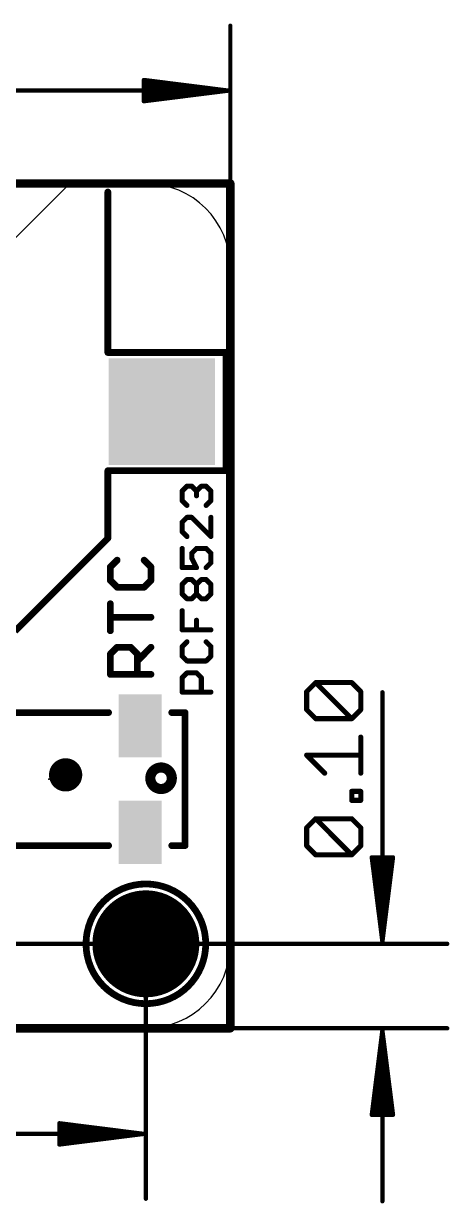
# Model space of a CAD drawing. Extents: x -10 to 28.2, y -5.3 to 30.5.
# Drawn here: x 15.37 to 28.18, y -5.27 to 30.21 of the extents above; entities that cross this region are included whole.
import ezdxf

# ---------------------------------------------------------------- set-up
doc = ezdxf.new("R2010")
doc.units = 0
for name, color, linetype in [('1', 12, 'CONTINUOUS'), ('17', 110, 'CONTINUOUS'), ('20', 53, 'CONTINUOUS'), ('21', 40, 'CONTINUOUS'), ('23', 53, 'CONTINUOUS'), ('47', 253, 'CONTINUOUS')]:
    doc.layers.add(name, color=color, linetype=linetype)

# ---------------------------------------------------------------- blocks, each defined once
blk = doc.blocks.new('RECT')
blk.add_solid([(-0.5, -0.5), (0.5, -0.5), (-0.5, 0.5), (0.5, 0.5)])
blk = doc.blocks.new('PIE')
at = {"const_width": 0.5}
blk.add_lwpolyline([(0, -0.25, 1), (0, 0.25, 1), (0, -0.25)], format="xyb", dxfattribs=at)
blk = doc.blocks.new('ROUNDP')
at = {"const_width": 0.5}
blk.add_lwpolyline([(0, -0.25, 1), (0, 0.25, 1), (0, -0.25)], format="xyb", dxfattribs=at)

msp = doc.modelspace()

# ---------------------------------------------------------------- linework, layer by layer
at = {"layer": '1', "const_width": 0.254}
for points in [[(21.59, 25.4), (0, 25.4)], [(21.59, 0), (21.59, 25.4)], [(0, 0), (21.59, 0)]]:
    msp.add_lwpolyline(points, dxfattribs=at)
at = {"layer": '1', "const_width": 0.127}
for points in [[(21.6535, 25.4, 1), (21.5265, 25.4)], [(21.59, 25.3365, 1), (21.59, 25.4635)], [(21.5265, 0, 1), (21.6535, 0)], [(21.59, -0.0635, 1), (21.59, 0.0635)]]:
    msp.add_lwpolyline(points, format="xyb", dxfattribs=at)
at = {"layer": '20'}
for p, q in [((15.095, 23.7309), (16.764, 25.4)), ((16.764, 25.4), (19.05, 25.4)), ((21.59, 22.86), (21.59, 2.54)), ((19.05, 0), (2.54, 0))]:
    msp.add_line(p, q, dxfattribs=at)
for centre, start, end in [((19.05, 22.86), 0, 90), ((19.05, 2.54), 270, 0)]:
    msp.add_arc(centre, 2.54, start, end, dxfattribs=at)
at = {"layer": '21'}
for points, const_width in [([(17.907, 20.32), (17.907, 25.146)], 0.2032), ([(21.463, 20.32), (17.907, 20.32)], 0.2032), ([(21.463, 16.764), (21.463, 20.32)], 0.2032), ([(17.907, 14.732), (17.907, 16.764)], 0.2032), ([(17.907, 16.764), (21.463, 16.764)], 0.2032), ([(20.1415, 16.1545), (20.2855, 16.2985)], 0.1524), ([(20.2855, 16.2985), (20.4296, 16.2985)], 0.1524), ([(20.4296, 16.2985), (20.5736, 16.1545)], 0.1524), ([(20.5736, 16.1545), (20.7177, 16.2985)], 0.1524), ([(20.7177, 16.2985), (20.8617, 16.2985)], 0.1524), ([(20.8617, 16.2985), (21.0058, 16.1545)], 0.1524), ([(20.1415, 15.8664), (20.1415, 16.1545)], 0.1524), ([(20.5736, 16.1545), (20.5736, 16.0104)], 0.1524), ([(21.0058, 16.1545), (21.0058, 15.8664)], 0.1524), ([(20.2855, 15.7223), (20.1415, 15.8664)], 0.1524), ([(21.0058, 15.8664), (20.8617, 15.7223)], 0.1524), ([(20.2855, 15.363), (20.1415, 15.219)], 0.1524), ([(20.1415, 15.219), (20.1415, 14.9309)], 0.1524), ([(20.4296, 15.363), (20.2855, 15.363)], 0.1524), ([(21.0058, 14.7868), (20.4296, 15.363)], 0.1524), ([(21.0058, 15.363), (21.0058, 14.7868)], 0.1524), ([(20.1415, 14.9309), (20.2855, 14.7868)], 0.1524), ([(15.113, 11.938), (17.907, 14.732)], 0.2032), ([(20.1415, 14.4275), (20.1415, 13.8513)], 0.1524), ([(20.4296, 14.2834), (20.5736, 14.4275)], 0.1524), ([(20.4296, 14.1394), (20.4296, 14.2834)], 0.1524), ([(20.5736, 13.8513), (20.4296, 14.1394)], 0.1524), ([(20.5736, 14.4275), (20.8617, 14.4275)], 0.1524), ([(20.8617, 14.4275), (21.0058, 14.2834)], 0.1524), ([(21.0058, 14.2834), (21.0058, 13.9953)], 0.1524), ([(18.1855, 14.0755), (17.9822, 13.8722)], 0.2032), ([(17.9822, 13.8722), (17.9822, 13.4654)], 0.2032), ([(19.2024, 13.8722), (18.999, 14.0755)], 0.2032), ([(19.2024, 13.4654), (19.2024, 13.8722)], 0.2032), ([(20.1415, 13.8513), (20.5736, 13.8513)], 0.1524), ([(21.0058, 13.9953), (20.8617, 13.8513)], 0.1524), ([(17.9822, 13.4654), (18.1855, 13.2621)], 0.2032), ([(18.999, 13.2621), (19.2024, 13.4654)], 0.2032), ([(20.1415, 13.3479), (20.2855, 13.492)], 0.1524), ([(20.2855, 13.492), (20.4296, 13.492)], 0.1524), ([(20.4296, 13.492), (20.5736, 13.3479)], 0.1524), ([(20.5736, 13.3479), (20.7177, 13.492)], 0.1524), ([(20.7177, 13.492), (20.8617, 13.492)], 0.1524), ([(20.8617, 13.492), (21.0058, 13.3479)], 0.1524), ([(18.1855, 13.2621), (18.999, 13.2621)], 0.2032), ([(20.1415, 13.0598), (20.1415, 13.3479)], 0.1524), ([(20.2855, 12.9158), (20.1415, 13.0598)], 0.1524), ([(20.5736, 13.0598), (20.4296, 12.9158)], 0.1524), ([(20.5736, 13.0598), (20.5736, 13.3479)], 0.1524), ([(20.7177, 12.9158), (20.5736, 13.0598)], 0.1524), ([(21.0058, 13.0598), (20.8617, 12.9158)], 0.1524), ([(21.0058, 13.3479), (21.0058, 13.0598)], 0.1524), ([(17.9822, 11.9523), (17.9822, 12.7658)], 0.2032), ([(20.4296, 12.9158), (20.2855, 12.9158)], 0.1524), ([(20.8617, 12.9158), (20.7177, 12.9158)], 0.1524), ([(19.2024, 12.3591), (17.9822, 12.3591)], 0.2032), ([(20.1415, 11.9802), (20.1415, 12.5565)], 0.1524), ([(20.5736, 11.9802), (20.5736, 12.2683)], 0.1524), ([(21.0058, 11.9802), (20.1415, 11.9802)], 0.1524), ([(17.9822, 11.2527), (18.1855, 11.4561)], 0.2032), ([(17.9822, 10.6426), (17.9822, 11.2527)], 0.2032), ([(18.1855, 11.4561), (18.5923, 11.4561)], 0.2032), ([(18.5923, 11.4561), (18.7957, 11.2527)], 0.2032), ([(18.7957, 11.0493), (19.2024, 11.4561)], 0.2032), ([(18.7957, 11.2527), (18.7957, 10.6426)], 0.2032), ([(20.2855, 11.6209), (20.1415, 11.4769)], 0.1524), ([(20.1415, 11.4769), (20.1415, 11.1888)], 0.1524), ([(21.0058, 11.4769), (20.8617, 11.6209)], 0.1524), ([(21.0058, 11.1888), (21.0058, 11.4769)], 0.1524), ([(20.1415, 11.1888), (20.2855, 11.0447)], 0.1524), ([(20.2855, 11.0447), (20.8617, 11.0447)], 0.1524), ([(20.8617, 11.0447), (21.0058, 11.1888)], 0.1524), ([(19.2024, 10.6426), (17.9822, 10.6426)], 0.2032), ([(20.1415, 10.5414), (20.2855, 10.6854)], 0.1524), ([(20.2855, 10.6854), (20.5736, 10.6854)], 0.1524), ([(20.5736, 10.6854), (20.7177, 10.5414)], 0.1524), ([(20.1415, 10.1092), (20.1415, 10.5414)], 0.1524), ([(20.7177, 10.5414), (20.7177, 10.1092)], 0.1524), ([(21.0058, 10.1092), (20.1415, 10.1092)], 0.1524), ([(14.329, 9.493), (17.929, 9.493)], 0.2032), ([(19.829, 9.493), (20.229, 9.493)], 0.2032), ([(20.229, 9.493), (20.229, 5.493)], 0.2032), ([(14.329, 5.493), (17.929, 5.493)], 0.2032), ([(20.229, 5.493), (19.829, 5.493)], 0.2032)]:
    msp.add_lwpolyline(points, dxfattribs=dict(at, const_width=const_width))
for points, const_width in [([(17.9578, 25.146, 1), (17.8562, 25.146)], 0.1016), ([(17.907, 20.3708, 1), (17.907, 20.2692)], 0.1016), ([(17.8562, 20.32, 1), (17.9578, 20.32)], 0.1016), ([(21.5138, 20.32, 1), (21.4122, 20.32)], 0.1016), ([(21.463, 20.2692, 1), (21.463, 20.3708)], 0.1016), ([(17.9578, 16.764, 1), (17.8562, 16.764)], 0.1016), ([(17.907, 16.8148, 1), (17.907, 16.7132)], 0.1016), ([(21.4122, 16.764, 1), (21.5138, 16.764)], 0.1016), ([(21.463, 16.7132, 1), (21.463, 16.8148)], 0.1016), ([(20.2855, 16.3366, 1), (20.2855, 16.2604)], 0.0762), ([(20.3125, 16.2716, 1), (20.2586, 16.3255)], 0.0762), ([(20.4565, 16.3255, 1), (20.4026, 16.2716)], 0.0762), ([(20.4296, 16.2604, 1), (20.4296, 16.3366)], 0.0762), ([(20.7177, 16.3366, 1), (20.7177, 16.2604)], 0.0762), ([(20.7446, 16.2716, 1), (20.6907, 16.3255)], 0.0762), ([(20.8887, 16.3255, 1), (20.8348, 16.2716)], 0.0762), ([(20.8617, 16.2604, 1), (20.8617, 16.3366)], 0.0762), ([(20.1145, 16.1814, 1), (20.1684, 16.1275)], 0.0762), ([(20.1796, 16.1545, 1), (20.1034, 16.1545)], 0.0762), ([(20.6117, 16.1545, 1), (20.5355, 16.1545)], 0.0762), ([(20.5467, 16.1814, 1), (20.6006, 16.1275)], 0.0762), ([(20.5355, 16.0104, 1), (20.6117, 16.0104)], 0.0762), ([(20.5467, 16.1275, 1), (20.6006, 16.1814)], 0.0762), ([(21.0439, 16.1545, 1), (20.9677, 16.1545)], 0.0762), ([(20.9789, 16.1275, 1), (21.0327, 16.1814)], 0.0762), ([(20.1684, 15.8933, 1), (20.1145, 15.8394)], 0.0762), ([(20.1034, 15.8664, 1), (20.1796, 15.8664)], 0.0762), ([(20.2586, 15.6954, 1), (20.3125, 15.7493)], 0.0762), ([(20.8348, 15.7493, 1), (20.8887, 15.6954)], 0.0762), ([(20.9677, 15.8664, 1), (21.0439, 15.8664)], 0.0762), ([(21.0327, 15.8394, 1), (20.9789, 15.8933)], 0.0762), ([(20.1145, 15.2459, 1), (20.1684, 15.192)], 0.0762), ([(20.1796, 15.219, 1), (20.1034, 15.219)], 0.0762), ([(20.2855, 15.4011, 1), (20.2855, 15.3249)], 0.0762), ([(20.3125, 15.3361, 1), (20.2586, 15.39)], 0.0762), ([(20.4565, 15.39, 1), (20.4026, 15.3361)], 0.0762), ([(20.4296, 15.3249, 1), (20.4296, 15.4011)], 0.0762), ([(21.0439, 15.363, 1), (20.9677, 15.363)], 0.0762), ([(20.1684, 14.9578, 1), (20.1145, 14.9039)], 0.0762), ([(20.1034, 14.9309, 1), (20.1796, 14.9309)], 0.0762), ([(17.8562, 14.732, 1), (17.9578, 14.732)], 0.1016), ([(17.9429, 14.6961, 1), (17.8711, 14.7679)], 0.1016), ([(20.2586, 14.7599, 1), (20.3125, 14.8137)], 0.0762), ([(20.9677, 14.7868, 1), (21.0439, 14.7868)], 0.0762), ([(20.9789, 14.7599, 1), (21.0327, 14.8137)], 0.0762), ([(20.1796, 14.4275, 1), (20.1034, 14.4275)], 0.0762), ([(20.4026, 14.3104, 1), (20.4565, 14.2565)], 0.0762), ([(20.4677, 14.2834, 1), (20.3915, 14.2834)], 0.0762), ([(20.4637, 14.1564, 1), (20.3955, 14.1223)], 0.0762), ([(20.5736, 14.4656, 1), (20.5736, 14.3894)], 0.0762), ([(20.6006, 14.4006, 1), (20.5467, 14.4544)], 0.0762), ([(20.8887, 14.4544, 1), (20.8348, 14.4006)], 0.0762), ([(20.8617, 14.3894, 1), (20.8617, 14.4656)], 0.0762), ([(21.0439, 14.2834, 1), (20.9677, 14.2834)], 0.0762), ([(20.9789, 14.2565, 1), (21.0327, 14.3104)], 0.0762), ([(17.9462, 13.9081, 1), (18.0181, 13.8362)], 0.1016), ([(18.033, 13.8722, 1), (17.9314, 13.8722)], 0.1016), ([(18.2215, 14.0396, 1), (18.1496, 14.1115)], 0.1016), ([(19.0349, 14.1115, 1), (18.9631, 14.0396)], 0.1016), ([(19.2532, 13.8722, 1), (19.1516, 13.8722)], 0.1016), ([(19.1665, 13.8362, 1), (19.2383, 13.9081)], 0.1016), ([(20.1415, 13.8894, 1), (20.1415, 13.8132)], 0.0762), ([(20.1034, 13.8513, 1), (20.1796, 13.8513)], 0.0762), ([(20.3915, 14.1394, 1), (20.4677, 14.1394)], 0.0762), ([(20.5396, 13.8342, 1), (20.6077, 13.8683)], 0.0762), ([(20.5736, 13.8132, 1), (20.5736, 13.8894)], 0.0762), ([(20.8348, 13.8782, 1), (20.8887, 13.8243)], 0.0762), ([(20.9677, 13.9953, 1), (21.0439, 13.9953)], 0.0762), ([(21.0327, 13.9684, 1), (20.9789, 14.0223)], 0.0762), ([(18.0181, 13.5013, 1), (17.9462, 13.4295)], 0.1016), ([(17.9314, 13.4654, 1), (18.033, 13.4654)], 0.1016), ([(19.1516, 13.4654, 1), (19.2532, 13.4654)], 0.1016), ([(19.2383, 13.4295, 1), (19.1665, 13.5013)], 0.1016), ([(20.2855, 13.5301, 1), (20.2855, 13.4539)], 0.0762), ([(20.3125, 13.465, 1), (20.2586, 13.5189)], 0.0762), ([(20.4565, 13.5189, 1), (20.4026, 13.465)], 0.0762), ([(20.4296, 13.4539, 1), (20.4296, 13.5301)], 0.0762), ([(20.7177, 13.5301, 1), (20.7177, 13.4539)], 0.0762), ([(20.7446, 13.465, 1), (20.6907, 13.5189)], 0.0762), ([(20.8887, 13.5189, 1), (20.8348, 13.465)], 0.0762), ([(20.8617, 13.4539, 1), (20.8617, 13.5301)], 0.0762), ([(18.1855, 13.3129, 1), (18.1855, 13.2112)], 0.1016), ([(18.1496, 13.2261, 1), (18.2215, 13.298)], 0.1016), ([(18.9631, 13.298, 1), (19.0349, 13.2261)], 0.1016), ([(18.999, 13.2112, 1), (18.999, 13.3129)], 0.1016), ([(20.1145, 13.3749, 1), (20.1684, 13.321)], 0.0762), ([(20.1684, 13.0868, 1), (20.1145, 13.0329)], 0.0762), ([(20.1796, 13.3479, 1), (20.1034, 13.3479)], 0.0762), ([(20.6117, 13.3479, 1), (20.5355, 13.3479)], 0.0762), ([(20.5467, 13.3749, 1), (20.6006, 13.321)], 0.0762), ([(20.6006, 13.0868, 1), (20.5467, 13.0329)], 0.0762), ([(20.5467, 13.321, 1), (20.6006, 13.3749)], 0.0762), ([(20.6006, 13.0329, 1), (20.5467, 13.0868)], 0.0762), ([(21.0439, 13.3479, 1), (20.9677, 13.3479)], 0.0762), ([(20.9789, 13.321, 1), (21.0327, 13.3749)], 0.0762), ([(21.0327, 13.0329, 1), (20.9789, 13.0868)], 0.0762), ([(18.033, 12.7658, 1), (17.9314, 12.7658)], 0.1016), ([(20.1034, 13.0598, 1), (20.1796, 13.0598)], 0.0762), ([(20.2855, 12.9539, 1), (20.2855, 12.8777)], 0.0762), ([(20.2586, 12.8888, 1), (20.3125, 12.9427)], 0.0762), ([(20.4026, 12.9427, 1), (20.4565, 12.8888)], 0.0762), ([(20.4296, 12.8777, 1), (20.4296, 12.9539)], 0.0762), ([(20.5355, 13.0598, 1), (20.6117, 13.0598)], 0.0762), ([(20.7177, 12.9539, 1), (20.7177, 12.8777)], 0.0762), ([(20.6907, 12.8888, 1), (20.7446, 12.9427)], 0.0762), ([(20.8348, 12.9427, 1), (20.8887, 12.8888)], 0.0762), ([(20.8617, 12.8777, 1), (20.8617, 12.9539)], 0.0762), ([(20.9677, 13.0598, 1), (21.0439, 13.0598)], 0.0762), ([(17.9822, 12.4099, 1), (17.9822, 12.3083)], 0.1016), ([(19.2024, 12.3083, 1), (19.2024, 12.4099)], 0.1016), ([(20.1796, 12.5565, 1), (20.1034, 12.5565)], 0.0762), ([(20.6117, 12.2683, 1), (20.5355, 12.2683)], 0.0762), ([(17.9314, 11.9523, 1), (18.033, 11.9523)], 0.1016), ([(20.1415, 12.0183, 1), (20.1415, 11.9421)], 0.0762), ([(20.1034, 11.9802, 1), (20.1796, 11.9802)], 0.0762), ([(20.5355, 11.9802, 1), (20.6117, 11.9802)], 0.0762), ([(21.0058, 11.9421, 1), (21.0058, 12.0183)], 0.0762), ([(18.033, 11.2527, 1), (17.9314, 11.2527)], 0.1016), ([(18.1855, 11.5069, 1), (18.1855, 11.4053)], 0.1016), ([(18.2215, 11.4202, 1), (18.1496, 11.492)], 0.1016), ([(18.6282, 11.492, 1), (18.5564, 11.4202)], 0.1016), ([(18.5923, 11.4053, 1), (18.5923, 11.5069)], 0.1016), ([(18.8465, 11.2527, 1), (18.7449, 11.2527)], 0.1016), ([(19.2383, 11.4202, 1), (19.1665, 11.492)], 0.1016), ([(20.1145, 11.5038, 1), (20.1684, 11.4499)], 0.0762), ([(20.1796, 11.4769, 1), (20.1034, 11.4769)], 0.0762), ([(20.3125, 11.594, 1), (20.2586, 11.6479)], 0.0762), ([(20.8887, 11.6479, 1), (20.8348, 11.594)], 0.0762), ([(21.0439, 11.4769, 1), (20.9677, 11.4769)], 0.0762), ([(20.9789, 11.4499, 1), (21.0327, 11.5038)], 0.0762), ([(17.9462, 11.2886, 1), (18.0181, 11.2168)], 0.1016), ([(18.7597, 11.0853, 1), (18.8316, 11.0134)], 0.1016), ([(18.7597, 11.2168, 1), (18.8316, 11.2886)], 0.1016), ([(20.1684, 11.2157, 1), (20.1145, 11.1618)], 0.0762), ([(20.1034, 11.1888, 1), (20.1796, 11.1888)], 0.0762), ([(20.2855, 11.0828, 1), (20.2855, 11.0066)], 0.0762), ([(20.2586, 11.0178, 1), (20.3125, 11.0717)], 0.0762), ([(20.8348, 11.0717, 1), (20.8887, 11.0178)], 0.0762), ([(20.8617, 11.0066, 1), (20.8617, 11.0828)], 0.0762), ([(20.9677, 11.1888, 1), (21.0439, 11.1888)], 0.0762), ([(21.0327, 11.1618, 1), (20.9789, 11.2157)], 0.0762), ([(17.9822, 10.6934, 1), (17.9822, 10.5918)], 0.1016), ([(17.9314, 10.6426, 1), (18.033, 10.6426)], 0.1016), ([(18.7449, 10.6426, 1), (18.8465, 10.6426)], 0.1016), ([(19.2024, 10.5918, 1), (19.2024, 10.6934)], 0.1016), ([(20.2855, 10.7235, 1), (20.2855, 10.6473)], 0.0762), ([(20.3125, 10.6585, 1), (20.2586, 10.7124)], 0.0762), ([(20.6006, 10.7124, 1), (20.5467, 10.6585)], 0.0762), ([(20.5736, 10.6473, 1), (20.5736, 10.7235)], 0.0762), ([(20.1145, 10.5683, 1), (20.1684, 10.5144)], 0.0762), ([(20.1796, 10.5414, 1), (20.1034, 10.5414)], 0.0762), ([(20.7558, 10.5414, 1), (20.6796, 10.5414)], 0.0762), ([(20.6907, 10.5144, 1), (20.7446, 10.5683)], 0.0762), ([(20.1415, 10.1473, 1), (20.1415, 10.0711)], 0.0762), ([(20.1034, 10.1092, 1), (20.1796, 10.1092)], 0.0762), ([(20.6796, 10.1092, 1), (20.7558, 10.1092)], 0.0762), ([(21.0058, 10.0711, 1), (21.0058, 10.1473)], 0.0762), ([(17.929, 9.4422, 1), (17.929, 9.5438)], 0.1016), ([(19.829, 9.5438, 1), (19.829, 9.4422)], 0.1016), ([(20.2798, 9.493, 1), (20.1782, 9.493)], 0.1016), ([(20.229, 9.4422, 1), (20.229, 9.5438)], 0.1016), ([(19.5072, 7.1951, 1), (19.5072, 7.8417, 1), (19.5072, 7.1951)], 0.3048), ([(17.929, 5.4422, 1), (17.929, 5.5438)], 0.1016), ([(19.829, 5.5438, 1), (19.829, 5.4422)], 0.1016), ([(20.1782, 5.493, 1), (20.2798, 5.493)], 0.1016), ([(20.229, 5.4422, 1), (20.229, 5.5438)], 0.1016), ([(19.05, 0.74, 1), (19.05, 4.34, 1), (19.05, 0.74)], 0.2032)]:
    msp.add_lwpolyline(points, format="xyb", dxfattribs=dict(at, const_width=const_width))
at = {"layer": '23'}
for p in [(16.129, 7.493), (16.637, 7.62), (19.05, 2.54)]:
    msp.add_point(p, dxfattribs=at)
at = {"layer": '47'}
for points, const_width in [([(21.59, 4.572), (21.59, 30.144)], 0.13), ([(21.525, 28.194), (18.99, 28.5132)], 0.13), ([(18.99, 28.5132), (18.99, 27.8748)], 0.13), ([(21.525, 28.194), (18.99, 28.454)], 0.13), ([(21.525, 28.194), (18.99, 28.324)], 0.13), ([(0.065, 28.194), (21.525, 28.194)], 0.13), ([(18.99, 27.8748), (21.525, 28.194)], 0.13), ([(18.99, 28.064), (21.525, 28.194)], 0.13), ([(18.99, 27.934), (21.525, 28.194)], 0.13), ([(23.8843, 10.1226), (24.1555, 10.3938)], 0.1524), ([(24.1555, 10.3938), (25.2401, 10.3938)], 0.1524), ([(25.2401, 9.3091), (24.1555, 10.3938)], 0.1524), ([(25.2401, 10.3938), (25.5113, 10.1226)], 0.1524), ([(23.8843, 9.5803), (23.8843, 10.1226)], 0.1524), ([(25.5113, 10.1226), (25.5113, 9.5803)], 0.1524), ([(26.162, 2.605), (26.162, 10.1028)], 0.13), ([(24.1555, 9.3091), (23.8843, 9.5803)], 0.1524), ([(25.5113, 9.5803), (25.2401, 9.3091)], 0.1524), ([(25.2401, 9.3091), (24.1555, 9.3091)], 0.1524), ([(25.5113, 7.6719), (25.5113, 8.7566)], 0.1524), ([(24.4266, 7.6719), (23.8843, 8.2143)], 0.1524), ([(23.8843, 8.2143), (25.5113, 8.2143)], 0.1524), ([(25.2401, 6.8534), (25.2401, 7.1245)], 0.1524), ([(25.2401, 7.1245), (25.5113, 7.1245)], 0.1524), ([(25.5113, 7.1245), (25.5113, 6.8534)], 0.1524), ([(25.5113, 6.8534), (25.2401, 6.8534)], 0.1524), ([(23.8843, 6.0297), (24.1555, 6.3009)], 0.1524), ([(23.8843, 5.4874), (23.8843, 6.0297)], 0.1524), ([(24.1555, 6.3009), (25.2401, 6.3009)], 0.1524), ([(25.2401, 5.2162), (24.1555, 6.3009)], 0.1524), ([(25.2401, 6.3009), (25.5113, 6.0297)], 0.1524), ([(25.5113, 6.0297), (25.5113, 5.4874)], 0.1524), ([(24.1555, 5.2162), (23.8843, 5.4874)], 0.1524), ([(25.5113, 5.4874), (25.2401, 5.2162)], 0.1524), ([(25.2401, 5.2162), (24.1555, 5.2162)], 0.1524), ([(26.162, 2.605), (25.8428, 5.14)], 0.13), ([(25.8428, 5.14), (26.4812, 5.14)], 0.13), ([(26.162, 2.605), (25.902, 5.14)], 0.13), ([(26.162, 2.605), (26.032, 5.14)], 0.13), ([(26.4812, 5.14), (26.162, 2.605)], 0.13), ([(26.292, 5.14), (26.162, 2.605)], 0.13), ([(26.422, 5.14), (26.162, 2.605)], 0.13), ([(8.89, 2.54), (28.112, 2.54)], 0.13), ([(19.05, 2.54), (19.05, -5.125)], 0.13), ([(9.906, 0), (28.112, 0)], 0.13), ([(26.162, -0.065), (25.8428, -2.6)], 0.13), ([(26.162, -0.065), (25.902, -2.6)], 0.13), ([(26.162, -0.065), (26.032, -2.6)], 0.13), ([(26.162, -0.065), (26.162, -5.2)], 0.13), ([(26.4812, -2.6), (26.162, -0.065)], 0.13), ([(26.292, -2.6), (26.162, -0.065)], 0.13), ([(26.422, -2.6), (26.162, -0.065)], 0.13), ([(18.985, -3.175), (16.45, -2.8558)], 0.13), ([(16.45, -2.8558), (16.45, -3.4942)], 0.13), ([(25.8428, -2.6), (26.4812, -2.6)], 0.13), ([(0.065, -3.175), (18.985, -3.175)], 0.13), ([(18.985, -3.175), (16.45, -2.915)], 0.13), ([(18.985, -3.175), (16.45, -3.045)], 0.13), ([(16.45, -3.4942), (18.985, -3.175)], 0.13), ([(16.45, -3.305), (18.985, -3.175)], 0.13), ([(16.45, -3.435), (18.985, -3.175)], 0.13)]:
    msp.add_lwpolyline(points, dxfattribs=dict(at, const_width=const_width))
for points, const_width in [([(21.6225, 30.144, 1), (21.5575, 30.144)], 0.065), ([(18.9941, 28.5455, 1), (18.9859, 28.481)], 0.065), ([(19.0225, 28.5132, 1), (18.9575, 28.5132)], 0.065), ([(18.9933, 28.4863, 1), (18.9867, 28.4217)], 0.065), ([(18.9917, 28.3565, 1), (18.9883, 28.2915)], 0.065), ([(18.9883, 28.0965, 1), (18.9917, 28.0315)], 0.065), ([(21.5291, 28.1618, 1), (21.5209, 28.2262)], 0.065), ([(21.5209, 28.1618, 1), (21.5291, 28.2262)], 0.065), ([(21.5283, 28.1617, 1), (21.5217, 28.2263)], 0.065), ([(21.5217, 28.1617, 1), (21.5283, 28.2263)], 0.065), ([(21.5233, 28.1615, 1), (21.5267, 28.2265)], 0.065), ([(21.5267, 28.1615, 1), (21.5233, 28.2265)], 0.065), ([(21.525, 28.1615, 1), (21.525, 28.2265)], 0.065), ([(18.9867, 27.9663, 1), (18.9933, 27.9017)], 0.065), ([(18.9859, 27.907, 1), (18.9941, 27.8425)], 0.065), ([(18.9575, 27.8748, 1), (19.0225, 27.8748)], 0.065), ([(24.1824, 10.4207, 1), (24.1285, 10.3668)], 0.0762), ([(24.1555, 10.4319, 1), (24.1555, 10.3557)], 0.0762), ([(24.1824, 10.3668, 1), (24.1285, 10.4207)], 0.0762), ([(25.2671, 10.4207, 1), (25.2132, 10.3668)], 0.0762), ([(25.2401, 10.3557, 1), (25.2401, 10.4319)], 0.0762), ([(23.9224, 10.1226, 1), (23.8462, 10.1226)], 0.0762), ([(23.8574, 10.1495, 1), (23.9113, 10.0956)], 0.0762), ([(25.5494, 10.1226, 1), (25.4732, 10.1226)], 0.0762), ([(25.4844, 10.0956, 1), (25.5382, 10.1495)], 0.0762), ([(26.1945, 10.1028, 1), (26.1295, 10.1028)], 0.065), ([(23.9113, 9.6072, 1), (23.8574, 9.5533)], 0.0762), ([(23.8462, 9.5803, 1), (23.9224, 9.5803)], 0.0762), ([(25.4732, 9.5803, 1), (25.5494, 9.5803)], 0.0762), ([(25.5382, 9.5533, 1), (25.4844, 9.6072)], 0.0762), ([(24.1555, 9.3472, 1), (24.1555, 9.271)], 0.0762), ([(24.1285, 9.2821, 1), (24.1824, 9.336)], 0.0762), ([(25.2132, 9.336, 1), (25.2671, 9.2821)], 0.0762), ([(25.2132, 9.2821, 1), (25.2671, 9.336)], 0.0762), ([(25.2401, 9.271, 1), (25.2401, 9.3472)], 0.0762), ([(25.5494, 8.7566, 1), (25.4732, 8.7566)], 0.0762), ([(23.9113, 8.2412, 1), (23.8574, 8.1873)], 0.0762), ([(23.8843, 8.2524, 1), (23.8843, 8.1762)], 0.0762), ([(25.5113, 8.1762, 1), (25.5113, 8.2524)], 0.0762), ([(24.3997, 7.645, 1), (24.4536, 7.6989)], 0.0762), ([(25.4732, 7.6719, 1), (25.5494, 7.6719)], 0.0762), ([(25.2782, 7.1245, 1), (25.202, 7.1245)], 0.0762), ([(25.2401, 7.1626, 1), (25.2401, 7.0864)], 0.0762), ([(25.5494, 7.1245, 1), (25.4732, 7.1245)], 0.0762), ([(25.5113, 7.0864, 1), (25.5113, 7.1626)], 0.0762), ([(25.2401, 6.8915, 1), (25.2401, 6.8153)], 0.0762), ([(25.202, 6.8534, 1), (25.2782, 6.8534)], 0.0762), ([(25.4732, 6.8534, 1), (25.5494, 6.8534)], 0.0762), ([(25.5113, 6.8153, 1), (25.5113, 6.8915)], 0.0762), ([(23.9224, 6.0297, 1), (23.8462, 6.0297)], 0.0762), ([(23.8574, 6.0566, 1), (23.9113, 6.0028)], 0.0762), ([(24.1824, 6.3278, 1), (24.1285, 6.2739)], 0.0762), ([(24.1555, 6.339, 1), (24.1555, 6.2628)], 0.0762), ([(24.1824, 6.2739, 1), (24.1285, 6.3278)], 0.0762), ([(25.2671, 6.3278, 1), (25.2132, 6.2739)], 0.0762), ([(25.2401, 6.2628, 1), (25.2401, 6.339)], 0.0762), ([(25.5494, 6.0297, 1), (25.4732, 6.0297)], 0.0762), ([(25.4844, 6.0028, 1), (25.5382, 6.0566)], 0.0762), ([(23.9113, 5.5143, 1), (23.8574, 5.4604)], 0.0762), ([(23.8462, 5.4874, 1), (23.9224, 5.4874)], 0.0762), ([(25.4732, 5.4874, 1), (25.5494, 5.4874)], 0.0762), ([(25.5382, 5.4604, 1), (25.4844, 5.5143)], 0.0762), ([(24.1555, 5.2543, 1), (24.1555, 5.1781)], 0.0762), ([(24.1285, 5.1893, 1), (24.1824, 5.2431)], 0.0762), ([(25.2132, 5.2431, 1), (25.2671, 5.1893)], 0.0762), ([(25.2132, 5.1893, 1), (25.2671, 5.2431)], 0.0762), ([(25.2401, 5.1781, 1), (25.2401, 5.2543)], 0.0762), ([(25.875, 5.1441, 1), (25.8105, 5.1359)], 0.065), ([(25.8428, 5.1725, 1), (25.8428, 5.1075)], 0.065), ([(25.9343, 5.1433, 1), (25.8697, 5.1367)], 0.065), ([(26.0645, 5.1417, 1), (25.9995, 5.1383)], 0.065), ([(26.3245, 5.1383, 1), (26.2595, 5.1417)], 0.065), ([(26.4543, 5.1367, 1), (26.3897, 5.1433)], 0.065), ([(26.5135, 5.1359, 1), (26.449, 5.1441)], 0.065), ([(26.4812, 5.1075, 1), (26.4812, 5.1725)], 0.065), ([(21.5575, 4.572, 1), (21.6225, 4.572)], 0.065), ([(19.0825, 2.54, 1), (19.0175, 2.54)], 0.065), ([(26.1298, 2.6091, 1), (26.1942, 2.6009)], 0.065), ([(26.1297, 2.6083, 1), (26.1943, 2.6017)], 0.065), ([(26.1295, 2.6033, 1), (26.1945, 2.6067)], 0.065), ([(26.1295, 2.6067, 1), (26.1945, 2.6033)], 0.065), ([(26.1295, 2.605, 1), (26.1945, 2.605)], 0.065), ([(26.1297, 2.6017, 1), (26.1943, 2.6083)], 0.065), ([(26.1298, 2.6009, 1), (26.1942, 2.6091)], 0.065), ([(28.112, 2.5075, 1), (28.112, 2.5725)], 0.065), ([(26.1945, -0.065, 1), (26.1295, -0.065)], 0.065), ([(26.1945, -0.0667, 1), (26.1295, -0.0633)], 0.065), ([(26.1945, -0.0633, 1), (26.1295, -0.0667)], 0.065), ([(28.112, -0.0325, 1), (28.112, 0.0325)], 0.065), ([(26.1942, -0.0609, 1), (26.1298, -0.0691)], 0.065), ([(26.1943, -0.0617, 1), (26.1297, -0.0683)], 0.065), ([(26.1943, -0.0683, 1), (26.1297, -0.0617)], 0.065), ([(26.1942, -0.0691, 1), (26.1298, -0.0609)], 0.065), ([(16.4541, -2.8235, 1), (16.4459, -2.888)], 0.065), ([(16.4825, -2.8558, 1), (16.4175, -2.8558)], 0.065), ([(25.8105, -2.5959, 1), (25.875, -2.6041)], 0.065), ([(25.8428, -2.5675, 1), (25.8428, -2.6325)], 0.065), ([(25.8697, -2.5967, 1), (25.9343, -2.6033)], 0.065), ([(25.9995, -2.5983, 1), (26.0645, -2.6017)], 0.065), ([(26.2595, -2.6017, 1), (26.3245, -2.5983)], 0.065), ([(26.3897, -2.6033, 1), (26.4543, -2.5967)], 0.065), ([(26.449, -2.6041, 1), (26.5135, -2.5959)], 0.065), ([(26.4812, -2.6325, 1), (26.4812, -2.5675)], 0.065), ([(16.4533, -2.8827, 1), (16.4467, -2.9473)], 0.065), ([(16.4517, -3.0125, 1), (16.4483, -3.0775)], 0.065), ([(18.9891, -3.2072, 1), (18.9809, -3.1428)], 0.065), ([(18.9809, -3.2072, 1), (18.9891, -3.1428)], 0.065), ([(18.9883, -3.2073, 1), (18.9817, -3.1427)], 0.065), ([(18.9817, -3.2073, 1), (18.9883, -3.1427)], 0.065), ([(18.9833, -3.2075, 1), (18.9867, -3.1425)], 0.065), ([(18.9867, -3.2075, 1), (18.9833, -3.1425)], 0.065), ([(18.985, -3.2075, 1), (18.985, -3.1425)], 0.065), ([(16.4483, -3.2725, 1), (16.4517, -3.3375)], 0.065), ([(16.4467, -3.4027, 1), (16.4533, -3.4673)], 0.065), ([(16.4459, -3.462, 1), (16.4541, -3.5265)], 0.065), ([(16.4175, -3.4942, 1), (16.4825, -3.4942)], 0.065), ([(19.0175, -5.125, 1), (19.0825, -5.125)], 0.065), ([(26.1295, -5.2, 1), (26.1945, -5.2)], 0.065)]:
    msp.add_lwpolyline(points, format="xyb", dxfattribs=dict(at, const_width=const_width))

# ---------------------------------------------------------------- block references
at = {"layer": '1'}
for p, xscale, yscale in [((19.5284, 18.542), 3.2, 3.2), ((18.879, 9.093), 1.3, 1.9), ((18.879, 5.893), 1.3, 1.9)]:
    msp.add_blockref('RECT', p, dxfattribs=dict(at, xscale=xscale, yscale=yscale))
msp.add_blockref('PIE', (16.637, 7.62), dxfattribs=at)
at = {"layer": '17', "xscale": 3.216, "yscale": 3.216, "rotation": 90}
msp.add_blockref('ROUNDP', (19.05, 2.54), dxfattribs=at)
msp.add_blockref('ROUNDP', (19.05, 2.54), dxfattribs=at)

doc.saveas('drawing.dxf')
